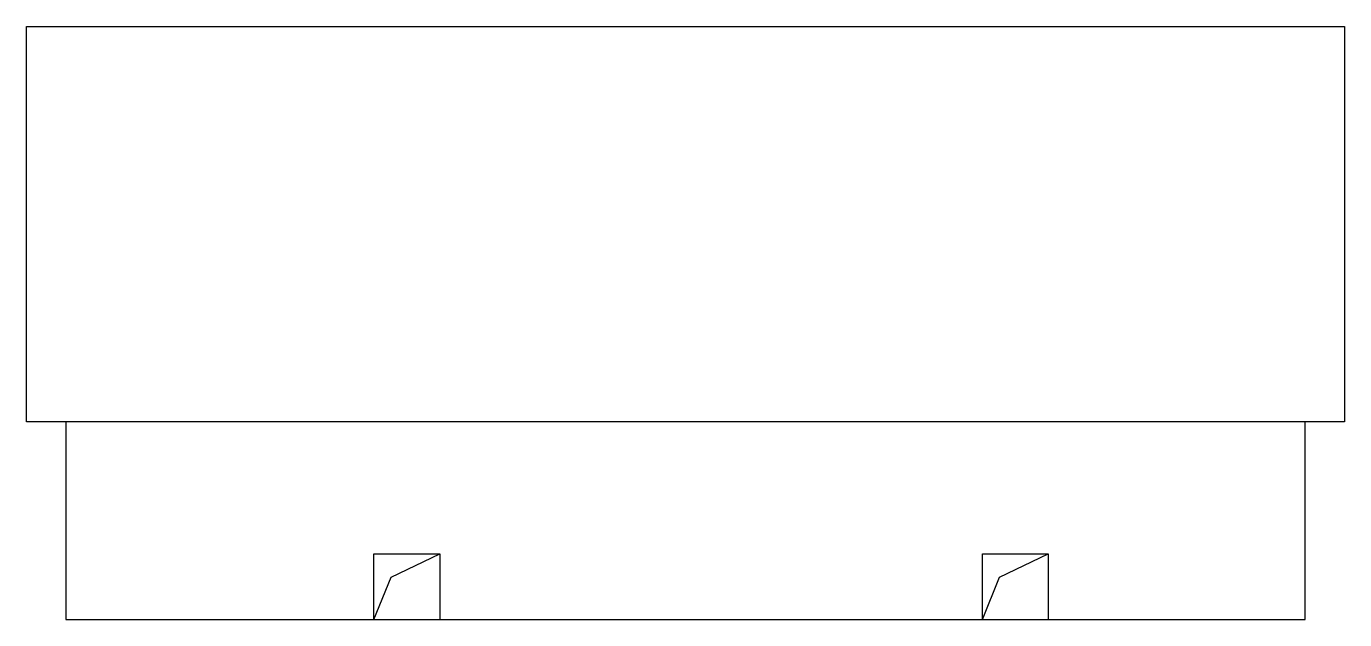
# Model space of a CAD drawing. Extents: x 0 to 2000, y 3 to 903.
import ezdxf

# ---------------------------------------------------------------- set-up
doc = ezdxf.new("R2010")
doc.units = 0
doc.header["$LTSCALE"] = 100
doc.layers.get('0').update_dxf_attribs({"linetype": 'CONTINUOUS'})

msp = doc.modelspace()

# ---------------------------------------------------------------- linework, layer by layer
at = {"color": 0}
msp.add_lwpolyline([(0, 902.7), (2000, 902.7), (2000, 302.7), (0, 302.7)], close=True, dxfattribs=at)
for points in [[(60, 302.7), (60, 2.7), (1940, 2.7), (1940, 302.7)], [(527.4, 2.7), (527.4, 102.7), (627.4, 102.7), (627.4, 2.7)], [(527.4, 2.7), (553.4, 67), (627.4, 102.7)], [(1450.4, 2.7), (1450.4, 102.7), (1550.4, 102.7), (1550.4, 2.7)], [(1450.4, 2.7), (1476.4, 67), (1550.4, 102.7)]]:
    msp.add_lwpolyline(points, dxfattribs=at)

doc.saveas('drawing.dxf')
